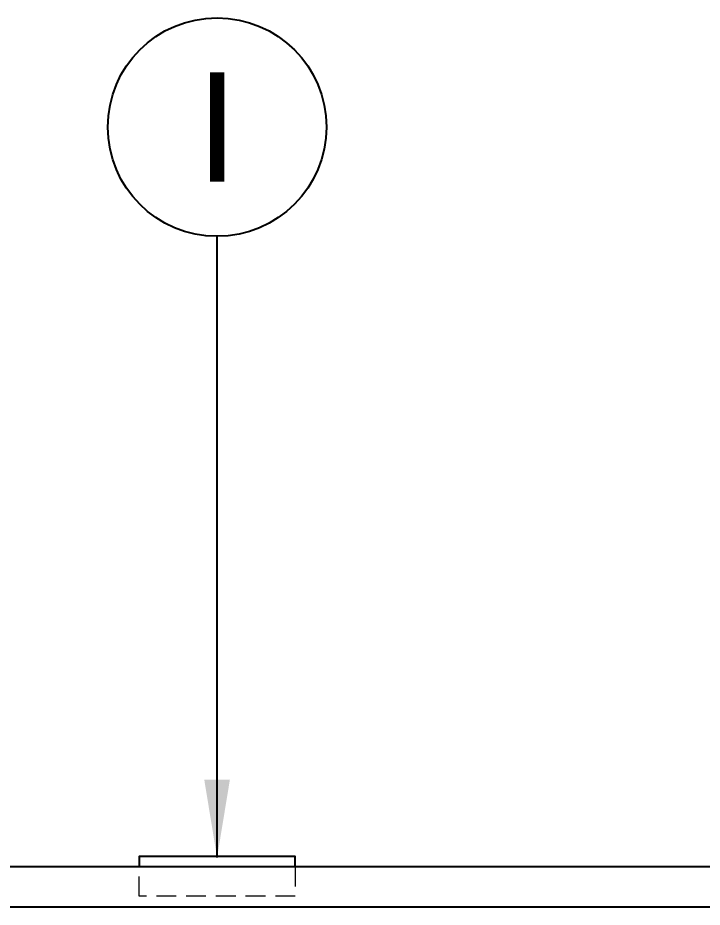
# Model space of a CAD drawing. Header units: inches. Extents: x 129892 to 140765, y 18172 to 24435.
# Drawn here: x 132882 to 133101.2, y 22512 to 22796.9 of the extents above; entities that cross this region are included whole.
import ezdxf

# ---------------------------------------------------------------- set-up
doc = ezdxf.new("R2010")
doc.units = ezdxf.units.IN
doc.header["$MEASUREMENT"] = 0
doc.linetypes.add('DASHED2', pattern=[9.525, 6.35, -3.175])
doc.styles.add('JD', font='dim.shx', dxfattribs={"height": 35})
doc.dimstyles.new('JD DIM', dxfattribs={"dimtxt": 50, "dimasz": 15, "dimexe": 20, "dimexo": 20, "dimgap": 10, "dimtad": 1, "dimdec": 0, "dimtxsty": 'JD', "dimblk": 'OBLIQUE', "dimcen": 2.5, "dimclrd": 1, "dimclre": 1, "dimclrt": 1, "dimadec": 0, "dimazin": 0, "dimtfac": 1, "dimtdec": 0, "dimtofl": 0, "dimtmove": 0, "dimatfit": 3, "dimfxl": 0, "dimlwd": 25, "dimarcsym": 0})

# ---------------------------------------------------------------- blocks, each defined once
blk = doc.blocks.new('A$C2F2D49F8')
blk.add_lwpolyline([(0, 9.5), (50, 9.5), (50, 12.7), (0, 12.7)], close=True)
at = {"color": 253, "linetype": 'DASHED2', "lineweight": 9}
blk.add_lwpolyline([(0, 9.5), (50, 9.5), (50, 0), (0, 0)], close=True, dxfattribs=at)
blk = doc.blocks.new('_OBLIQUE')
at = {"color": 0, "linetype": 'ByBlock'}
blk.add_line((-0.5, -0.5), (0.5, 0.5), dxfattribs=at)

msp = doc.modelspace()

# ---------------------------------------------------------------- linework, layer by layer
msp.add_lwpolyline([(132845.88, 22524.99), (133333.89, 22524.99), (133333.89, 22511.99), (132845.88, 22511.99)], close=True)
at = {"color": 122}
msp.add_circle((132945.86, 22761.92), 35, dxfattribs=at)

# ---------------------------------------------------------------- block references
msp.add_blockref('A$C2F2D49F8', (132920.88, 22515.49))

# ---------------------------------------------------------------- texts
at = {"insert": (132945.86, 22761.92), "char_height": 35, "width": 100, "attachment_point": 5, "style": 'JD'}
msp.add_mtext('{\\fArial|b0|i0|c0|p34;\\C122;I}', dxfattribs=at)

# ---------------------------------------------------------------- leaders
at = {"color": 122}
msp.add_leader([(132945.86, 22527.87), (132945.86, 22726.92)], dimstyle='JD DIM', override={"dimasz": 25, "dimgap": 10, "dimtad": 0, "dimclrd": 122, "dimfxl": 4}, dxfattribs=at)

doc.saveas('drawing.dxf')
